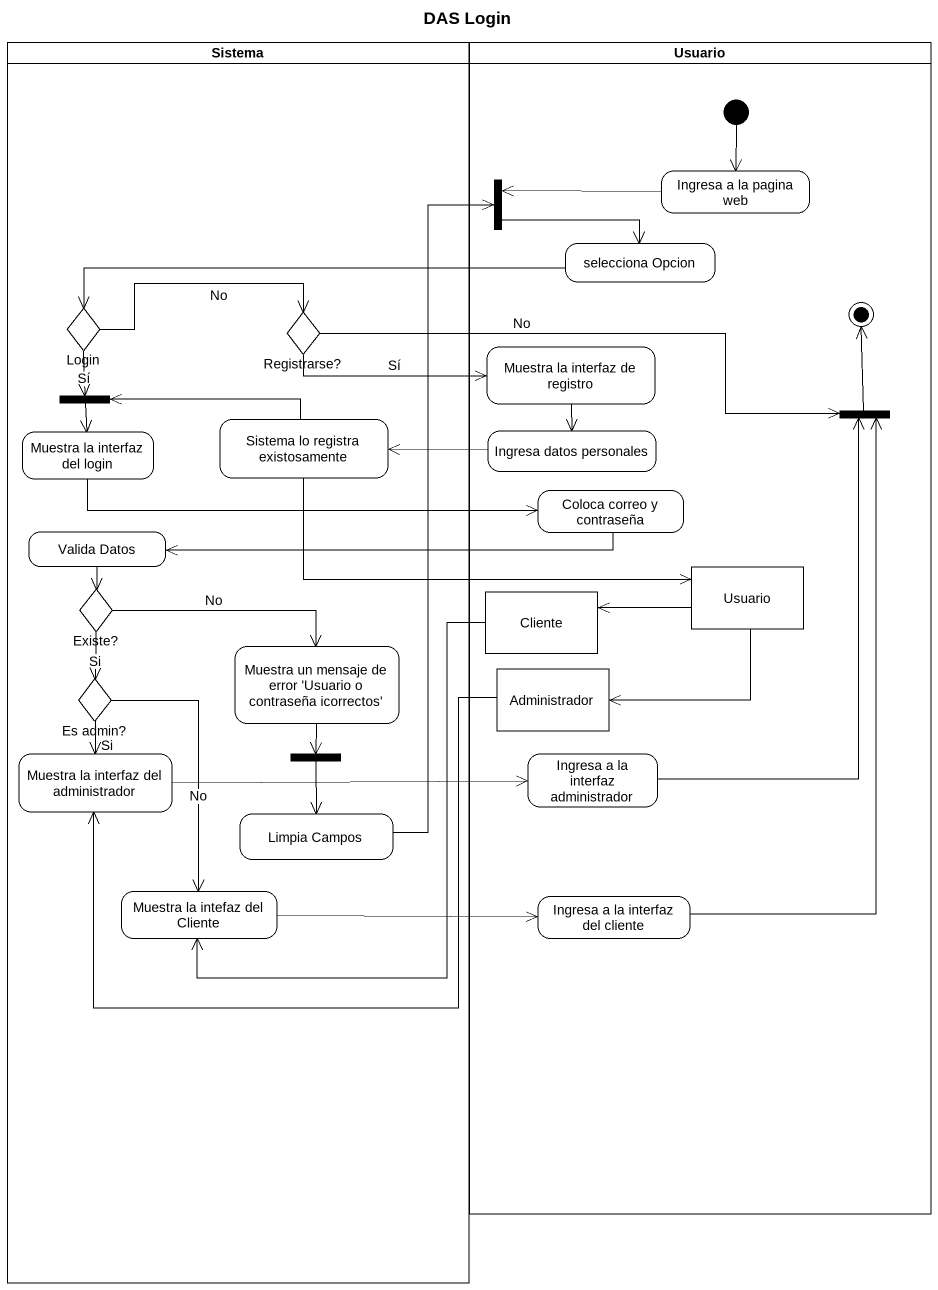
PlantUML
@startuml
title DAS Login
hide empty description
state Sistema <<partition>> {
  state Login <<choice>>
  state "Registrarse?" as Registrarse <<choice>>
  state fork2 <<join>>
  state "Muestra la interfaz del login" as Muestra_la_interfaz_del
  state "Sistema lo registra existosamente" as Sistema_lo_registra
  state "Valida Datos" as Valida_Datos
  state "Existe?" as Existe <<choice>>
  state "Es admin?" as Es_admin <<choice>>
  state "Muestra un mensaje de error 'Usuario o contraseña icorrectos'" as Muestra_un_mensaje_de_error
  state "Muestra la interfaz del administrador" as Muestra_la_interfaz_del_2
  state fork4 <<fork>>
  state "Limpia Campos" as Limpia_Campos
  state "Muestra la intefaz del Cliente" as Muestra_la_intefaz_del
}
state Usuario <<partition>> {
  state fork1 <<join>>
  state "Ingresa a la pagina web" as Ingresa_a_la_pagina_web
  state "selecciona Opcion" as selecciona_Opcion
  state "Muestra la interfaz de registro" as Muestra_la_interfaz_de
  state "Ingresa datos personales" as Ingresa_datos_personales
  state fork3 <<join>>
  state "Coloca correo y contraseña" as Coloca_correo_y_contraseña
  state "Usuario" as Usuario_2 <<object>>
  state Cliente <<object>>
  state Administrador <<object>>
  state "Ingresa a la interfaz administrador" as Ingresa_a_la_interfaz
  state "Ingresa a la interfaz del cliente" as Ingresa_a_la_interfaz_del
  [*] --> Ingresa_a_la_pagina_web
  fork3 -up-> [*]
}
fork1 -right-> selecciona_Opcion
Ingresa_a_la_pagina_web -left-> fork1
selecciona_Opcion -left-> Login
Login -right-> Registrarse : No
Login --> fork2 : Sí
Registrarse -right-> Muestra_la_interfaz_de : Sí
Registrarse -right-> fork3 : No
Muestra_la_interfaz_de --> Ingresa_datos_personales
fork2 --> Muestra_la_interfaz_del
Muestra_la_interfaz_del -right-> Coloca_correo_y_contraseña
Sistema_lo_registra -left-> fork2
Sistema_lo_registra -right-> Usuario_2
Ingresa_datos_personales -left-> Sistema_lo_registra
Coloca_correo_y_contraseña -left-> Valida_Datos
Valida_Datos --> Existe
Usuario_2 -left-> Cliente
Usuario_2 -left-> Administrador
Existe --> Es_admin : Si
Existe -right-> Muestra_un_mensaje_de_error : No
Cliente --> Muestra_la_intefaz_del
Es_admin --> Muestra_la_interfaz_del_2 : Si
Es_admin --> Muestra_la_intefaz_del : No
Muestra_un_mensaje_de_error --> fork4
Administrador -left-> Muestra_la_interfaz_del_2
Muestra_la_interfaz_del_2 -right-> Ingresa_a_la_interfaz
fork4 --> Limpia_Campos
Ingresa_a_la_interfaz -up-> fork3
Limpia_Campos -up-> fork1
Muestra_la_intefaz_del -right-> Ingresa_a_la_interfaz_del
Ingresa_a_la_interfaz_del -up-> fork3
@enduml
